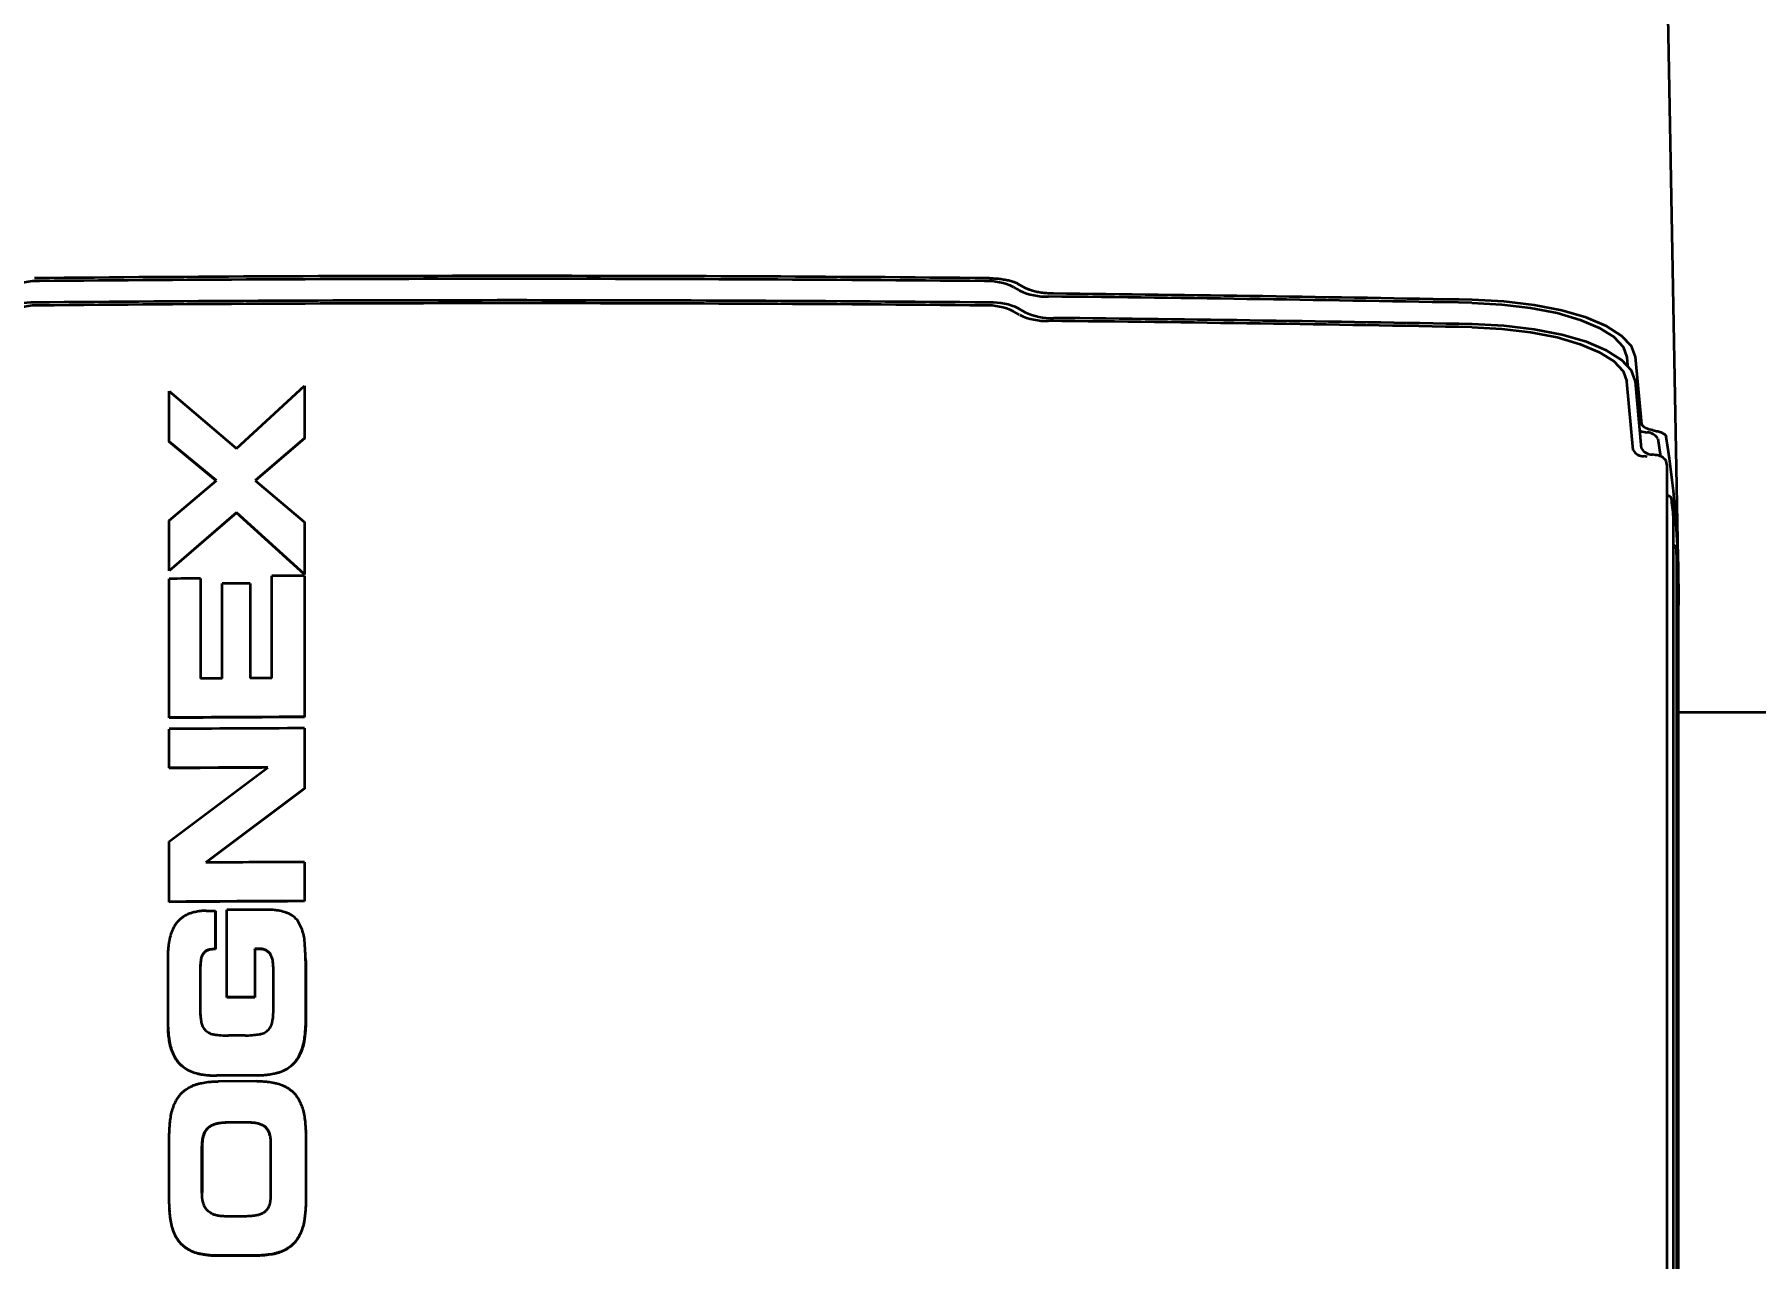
# Paper-space layout 'Blatt1' of a CAD drawing. Header units: millimetres. Extents: x 0 to 1189, y 0 to 841.
# Drawn here: x 228.73 to 236.69, y 643.7 to 649.37 of the extents above; entities that cross this region are included whole.
import ezdxf

# ---------------------------------------------------------------- set-up
doc = ezdxf.new("R2010")
doc.units = ezdxf.units.MM
doc.layers.add('BEMASSUNG', color=1, linetype='Continuous')
doc.styles.add('SLDTEXTSTYLE2', font='TXT', dxfattribs={"width": 0.75})
doc.dimstyles.new('SLDDIMSTYLE2', dxfattribs={"dimtxt": 3.5, "dimasz": 2.5, "dimexe": 0, "dimexo": 0.0625, "dimgap": 0.875, "dimtad": 1, "dimdec": 1, "dimlfac": 5, "dimrnd": 1e-09, "dimzin": 12, "dimdsep": 46, "dimtxsty": 'SLDTEXTSTYLE2', "dimsah": 1, "dimcen": 0.09, "dimadec": 0, "dimazin": 3, "dimtfac": 1, "dimtdec": 1, "dimtofl": 0, "dimtmove": 0, "dimatfit": 3, "dimfxl": 1, "dimfrac": 2, "dimtolj": 1, "dimtzin": 12, "dimarcsym": 0})

# ---------------------------------------------------------------- blocks, each defined once
blk = doc.blocks.new('_D_9')
at = {"layer": 'BEMASSUNG'}
for p, q in [((126.1364, 599.2324), (126.1364, 758.8324)), ((252.9364, 599.2324), (252.9364, 758.8324)), ((126.1364, 756.8324), (252.9364, 756.8324))]:
    blk.add_line(p, q, dxfattribs=at)
for points in [[(126.1364, 756.8324), (128.6364, 756.4824), (128.6364, 757.1824)], [(252.9364, 756.8324), (250.4364, 757.1824), (250.4364, 756.4824)]]:
    blk.add_solid(points, dxfattribs=at)
at = {"layer": 'BEMASSUNG', "insert": (185.6572, 761.3441), "char_height": 3.5, "attachment_point": 1, "style": 'SLDTEXTSTYLE2'}
blk.add_mtext('634', dxfattribs=at)

psp = doc.layouts.new('Blatt1')

# ---------------------------------------------------------------- linework, layer by layer
at = {"color": 7, "linetype": 'Continuous', "lineweight": 35}
for p, q in [((236.3356, 646.8605), (236.2858, 649.538)), ((233.2811, 648.2141), (233.3093, 648.1974)), ((233.2576, 648.2006), (233.2858, 648.1839)), ((233.2858, 648.0712), (233.2576, 648.0879)), ((233.2811, 648.1013), (233.3093, 648.0846)), ((236.096, 647.8762), (236.0996, 647.8373)), ((236.1658, 647.5664), (236.1359, 647.877)), ((229.6616, 647.4531), (229.9751, 647.7427)), ((229.9751, 647.7427), (229.9751, 647.5009)), ((229.9752, 647.7413), (229.9751, 647.7427)), ((229.9752, 647.7413), (229.9752, 647.4995)), ((236.1253, 647.4458), (236.096, 647.7635)), ((236.1646, 647.4539), (236.136, 647.7639)), ((229.3499, 647.719), (229.6616, 647.4531)), ((229.3499, 647.4861), (229.3499, 647.719)), ((229.9751, 647.5009), (229.748, 647.3059)), ((229.9752, 647.4995), (229.7488, 647.3052)), ((229.9752, 647.4995), (229.9751, 647.5009)), ((236.1753, 647.5301), (236.1901, 647.5271)), ((236.2157, 647.5379), (236.2289, 647.5353)), ((236.24, 647.4993), (236.2522, 647.4162)), ((229.5684, 647.3049), (229.3499, 647.4861)), ((229.35, 647.4848), (229.3499, 647.4861)), ((229.5676, 647.3042), (229.35, 647.4848)), ((236.1901, 647.4144), (236.1753, 647.4173)), ((236.2289, 647.4225), (236.2146, 647.4253)), ((236.2832, 647.3653), (236.2831, 647.3664)), ((236.2832, 641.7272), (236.2832, 647.3653)), ((229.3499, 647.1209), (229.5684, 647.3049)), ((229.748, 647.3059), (229.9751, 647.113)), ((229.6616, 647.1577), (229.3499, 646.888)), ((229.3499, 646.888), (229.3499, 647.1209)), ((229.6617, 647.1564), (229.35, 646.8867)), ((229.6616, 647.1577), (229.6617, 647.1564)), ((229.9751, 646.8711), (229.6616, 647.1577)), ((229.9752, 646.8698), (229.6617, 647.1564)), ((229.9751, 647.113), (229.9751, 646.8711)), ((229.9752, 647.1116), (229.9751, 647.113)), ((229.9752, 647.1116), (229.9752, 646.8698)), ((236.3121, 647.1368), (236.3121, 647.1375)), ((236.3121, 641.4986), (236.3121, 647.1368)), ((236.3279, 646.9422), (236.3279, 646.9427)), ((236.3279, 641.3041), (236.3279, 646.9422)), ((229.35, 646.8867), (229.3499, 646.888)), ((229.3499, 646.2081), (229.3499, 646.8508)), ((229.495, 646.8517), (229.495, 646.3892)), ((229.4951, 646.8504), (229.495, 646.8517)), ((229.4951, 646.8504), (229.4951, 646.3892)), ((229.8248, 646.391), (229.8248, 646.8641)), ((229.9752, 646.8698), (229.9751, 646.8711)), ((229.9751, 646.8647), (229.9751, 646.2114)), ((229.9752, 646.8634), (229.9751, 646.8647)), ((229.9752, 646.8634), (229.9752, 646.2101)), ((229.7247, 646.8287), (229.5951, 646.828)), ((229.5951, 646.3897), (229.5951, 646.828)), ((229.7247, 646.8287), (229.7247, 646.3905)), ((229.7247, 646.8273), (229.7247, 646.8287)), ((229.7247, 646.8273), (229.7247, 646.3905)), ((236.3358, 641.0946), (236.3358, 646.7327)), ((238.9364, 646.2324), (236.3358, 646.2324)), ((229.35, 646.2067), (229.3499, 646.2081)), ((229.3499, 645.9752), (229.3499, 646.1553)), ((229.9752, 646.2101), (229.9751, 646.2114)), ((229.9751, 646.1587), (229.9751, 645.8796)), ((229.9752, 646.1574), (229.9751, 646.1587)), ((229.9752, 646.1574), (229.9752, 645.8782)), ((229.3499, 645.6351), (229.8063, 645.9778)), ((229.3499, 645.9752), (229.35, 645.9738)), ((229.9751, 645.8796), (229.5187, 645.5372)), ((229.9752, 645.8782), (229.5206, 645.5372)), ((229.9752, 645.8782), (229.9751, 645.8796)), ((229.3499, 645.356), (229.3499, 645.6351)), ((229.9751, 645.5395), (229.9751, 645.3594)), ((229.9752, 645.5382), (229.9751, 645.5395)), ((229.9752, 645.5382), (229.9752, 645.358)), ((229.35, 645.3546), (229.3499, 645.356)), ((229.9752, 645.358), (229.9751, 645.3594)), ((229.5632, 645.1374), (229.5632, 645.3143)), ((229.5633, 645.313), (229.5632, 645.3143)), ((229.5633, 645.313), (229.5633, 645.136)), ((229.804, 645.3189), (229.6159, 645.3179)), ((229.6159, 644.9137), (229.6159, 645.3179)), ((229.5083, 645.1166), (229.5083, 645.1179)), ((229.5632, 645.1374), (229.5633, 645.136)), ((229.7635, 645.1385), (229.7454, 645.1384)), ((229.7454, 645.1384), (229.7454, 644.9144)), ((229.7455, 645.137), (229.7454, 645.1384)), ((229.7636, 645.1371), (229.7455, 645.137)), ((229.7455, 645.137), (229.7455, 644.9131)), ((229.343, 645.0964), (229.343, 644.809)), ((229.4933, 645.0461), (229.4933, 644.8503)), ((229.4933, 645.0447), (229.4933, 644.8489)), ((229.8318, 644.8521), (229.8318, 645.0447)), ((229.9809, 645.0938), (229.9809, 645.0952)), ((229.982, 644.8124), (229.982, 645.0291)), ((229.9821, 645.0278), (229.9821, 644.8111)), ((229.7454, 644.9144), (229.6159, 644.9137)), ((229.6159, 644.9124), (229.6159, 644.9137)), ((229.7455, 644.9131), (229.6159, 644.9124)), ((229.7455, 644.9131), (229.7454, 644.9144)), ((229.3441, 644.7708), (229.3442, 644.7694)), ((229.7558, 644.5512), (229.5693, 644.5502)), ((229.7558, 644.5258), (229.5761, 644.5248)), ((229.6266, 644.3356), (229.6908, 644.3361)), ((229.6909, 644.3348), (229.6267, 644.3342)), ((229.3499, 643.9756), (229.3499, 644.2645)), ((229.5014, 644.0115), (229.5014, 644.222)), ((229.8192, 644.2339), (229.8192, 644.0035)), ((229.9817, 644.2892), (229.9816, 644.2906)), ((229.982, 644.2679), (229.982, 643.979)), ((229.9821, 644.2665), (229.9821, 643.9776)), ((229.5015, 644.2207), (229.5015, 644.0101)), ((229.351, 643.9376), (229.3511, 643.9362)), ((229.6941, 643.8998), (229.6304, 643.8994)), ((229.7558, 643.7191), (229.5761, 643.7181))]:
    psp.add_line(p, q, dxfattribs=at)
at = {"color": 7, "linetype": 'Continuous', "lineweight": 35, "flags": 128}
for points in [[(235.3786, 648.1275), (235.5178, 648.1204), (235.6508, 648.1047), (235.773, 648.0808), (235.8802, 648.0496), (235.9687, 648.0122), (236.0356, 647.9698), (236.0785, 647.924), (236.096, 647.8762)], [(236.1359, 647.877), (236.1174, 647.9272), (236.0721, 647.9754), (236.0017, 648.02), (235.9084, 648.0593), (235.7956, 648.0921), (235.6671, 648.1172), (235.5272, 648.1337), (235.3808, 648.1412)], [(235.3786, 648.0148), (235.5178, 648.0077), (235.6508, 647.9919), (235.773, 647.968), (235.8802, 647.9368), (235.9687, 647.8994), (236.0356, 647.8571), (236.0785, 647.8112), (236.096, 647.7635)], [(236.136, 647.7639), (236.1176, 647.8142), (236.0724, 647.8624), (236.002, 647.907), (235.9088, 647.9464), (235.7959, 647.9792), (235.6673, 648.0044), (235.5273, 648.021), (235.3808, 648.0284)], [(236.1571, 647.5346), (236.1647, 647.5325), (236.1753, 647.5301)], [(236.2157, 647.5379), (236.1993, 647.5419), (236.1856, 647.547), (236.1752, 647.553), (236.1685, 647.5595), (236.1658, 647.5664)], [(229.495, 646.8517), (229.4768, 646.8516), (229.4587, 646.8515), (229.4406, 646.8514), (229.4224, 646.8513), (229.4043, 646.8512), (229.3862, 646.851), (229.368, 646.8509), (229.3499, 646.8508)], [(229.9751, 646.8647), (229.9563, 646.8647), (229.9375, 646.8646), (229.9188, 646.8645), (229.9, 646.8644), (229.8812, 646.8643), (229.8624, 646.8643), (229.8436, 646.8642), (229.8248, 646.8641)], [(229.5951, 646.3897), (229.5826, 646.3897), (229.5701, 646.3896), (229.5576, 646.3895), (229.5451, 646.3895), (229.5325, 646.3894), (229.52, 646.3893), (229.5075, 646.3892), (229.495, 646.3892)], [(229.8248, 646.391), (229.8123, 646.3909), (229.7998, 646.3908), (229.7873, 646.3908), (229.7748, 646.3907), (229.7622, 646.3906), (229.7497, 646.3906), (229.7372, 646.3905), (229.7247, 646.3905)], [(229.7558, 643.7177), (229.7334, 643.7176), (229.7109, 643.7175), (229.6885, 643.7174), (229.666, 643.7173), (229.6436, 643.7171), (229.6211, 643.717), (229.5987, 643.7169), (229.5762, 643.7168)]]:
    psp.add_lwpolyline(points, dxfattribs=at)
at = {"color": 7, "linetype": 'Continuous', "lineweight": 35}
for centre, radius, start, end in [((228.739, 647.9356), 0.2926, 87.97689, 115.04937), ((230.9364, 413.8694), 234.3825, 89.459612, 90.540388), ((230.9364, 414.2064), 234.0318, 89.464559, 90.535441), ((233.1337, 647.9356), 0.2926, 64.95163, 92.02236), ((228.7155, 647.8366), 0.2923, 87.97621, 115.06729), ((230.9364, 413.521), 234.6181, 89.460157, 90.539843), ((230.9364, 413.7595), 234.366, 89.465322, 90.534678), ((233.1572, 647.8366), 0.2923, 64.93327, 92.02372), ((233.4095, 648.4482), 0.2918, 244.92399, 271.94878), ((230.9472, 415.3571), 232.8127, 88.909355, 89.391567), ((230.9471, 415.2173), 232.9661, 88.909515, 89.386189), ((228.739, 647.8228), 0.2926, 87.97689, 115.04937), ((233.1337, 647.8228), 0.2926, 64.95163, 92.02236), ((233.4095, 648.3353), 0.2916, 244.9167, 271.95606), ((233.433, 648.3487), 0.2916, 244.91614, 271.9491), ((230.9472, 415.1081), 232.9625, 88.909508, 89.386185), ((230.9472, 415.2443), 232.8127, 88.909355, 89.391567), ((236.1899, 647.4682), 0.059, 31.89353, 89.80088), ((231.6175, 646.7726), 4.7189, 359.13875, 8.95984), ((236.1747, 647.4742), 0.0569, 209.90051, 270.61709), ((236.2139, 647.4822), 0.0569, 209.90181, 270.61579), ((236.2287, 647.3635), 0.059, 31.95036, 89.78148), ((231.7865, 646.6881), 4.5475, 8.57802, 8.93879), ((236.2776, 647.2089), 0.0285, 28.65068, 78.65322), ((231.561, 646.6528), 4.7757, 5.82458, 6.85117), ((236.3062, 646.9872), 0.0194, 19.49599, 72.37002), ((231.6465, 646.6606), 4.6899, 3.44778, 4.07187), ((236.3214, 646.7964), 0.0132, 10.48795, 60.423), ((231.6494, 646.6606), 4.687, 0.88172, 1.68955), ((230.9116, 416.3463), 229.8671, 90.233434, 90.389272), ((230.9777, 404.1432), 242.0177, 90.237346, 90.38536), ((230.9777, 404.2087), 242.0035, 90.23736, 90.385376), ((230.9219, 413.1828), 232.7976, 90.274564, 90.386895), ((231.0211, 397.1402), 248.8392, 90.279699, 90.384783), ((230.8944, 419.0693), 226.4721, 90.232586, 90.348055), ((230.9116, 415.4942), 229.8671, 90.233434, 90.389272), ((230.951, 407.429), 237.931, 90.235001, 90.38555), ((229.4682, 657.7777), 12.4638, 270.24264, 270.43675), ((229.8873, 602.8586), 41.8791, 90.25443, 90.36075), ((230.6063, 470.8216), 173.733, 90.28049, 90.342006)]:
    psp.add_arc(centre, radius, start, end, dxfattribs=at)
for points, knots in [([(233.1469, 648.2415), (233.1536, 648.2413), (233.1646, 648.2411), (233.1798, 648.24), (233.1926, 648.2388), (233.205, 648.2372), (233.217, 648.2352), (233.2285, 648.233), (233.2394, 648.2304), (233.2493, 648.2276), (233.2584, 648.2246), (233.2666, 648.2214), (233.2742, 648.218), (233.2788, 648.2154), (233.2811, 648.2141)], [0, 0, 0, 0, 0.144491, 0.238776, 0.332072, 0.422532, 0.51088, 0.595373, 0.676736, 0.753405, 0.820616, 0.884069, 0.944213, 1, 1, 1, 1]), ([(233.4429, 648.17), (233.4362, 648.1702), (233.4209, 648.1705), (233.3975, 648.1725), (233.3732, 648.176), (233.3543, 648.1801), (233.3379, 648.1849), (233.3239, 648.1897), (233.314, 648.1949), (233.3093, 648.1974)], [0, 0, 0, 0, 0.145109, 0.333369, 0.512698, 0.678951, 0.755773, 0.88516, 1, 1, 1, 1]), ([(236.2289, 647.5353), (236.2324, 647.5345), (236.2391, 647.5331), (236.2486, 647.5303), (236.257, 647.5272), (236.2642, 647.5237), (236.27, 647.5199), (236.2757, 647.5151), (236.2776, 647.5104), (236.2788, 647.5075)], [0, 0, 0, 0, 0.1796294, 0.3456211, 0.4962543, 0.6301697, 0.7467986, 0.8466777, 1, 1, 1, 1]), ([(229.4074, 645.2811), (229.4053, 645.2795), (229.3991, 645.2746), (229.3901, 645.2658), (229.3807, 645.2545), (229.3758, 645.2465), (229.3734, 645.2425)], [0, 0, 0, 0, 0.1527, 0.456826, 0.727552, 1, 1, 1, 1]), ([(229.4587, 645.3057), (229.4561, 645.305), (229.4483, 645.3028), (229.4357, 645.2979), (229.421, 645.2905), (229.412, 645.2842), (229.4074, 645.2811)], [0, 0, 0, 0, 0.140896, 0.422118, 0.710059, 1, 1, 1, 1]), ([(229.521, 645.3141), (229.5183, 645.314), (229.5102, 645.3139), (229.4968, 645.3129), (229.4786, 645.3105), (229.466, 645.3075), (229.4587, 645.3057)], [0, 0, 0, 0, 0.128246, 0.384793, 0.641234, 1, 1, 1, 1]), ([(229.8926, 645.3052), (229.89, 645.306), (229.8772, 645.3099), (229.8588, 645.3141), (229.8318, 645.3181), (229.8152, 645.3185), (229.804, 645.3189)], [0, 0, 0, 0, 0.089195, 0.44754, 0.626916, 1, 1, 1, 1]), ([(229.9502, 645.2586), (229.9488, 645.2608), (229.9421, 645.2721), (229.9254, 645.2897), (229.9053, 645.3008), (229.8939, 645.3047), (229.8926, 645.3052)], [0, 0, 0, 0, 0.102019, 0.519976, 0.946078, 1, 1, 1, 1]), ([(229.9768, 645.1701), (229.9766, 645.1726), (229.9754, 645.1852), (229.9714, 645.2067), (229.9627, 645.234), (229.9544, 645.2504), (229.9502, 645.2586)], [0, 0, 0, 0, 0.0815096, 0.4087847, 0.7014611, 1, 1, 1, 1]), ([(229.3734, 645.2425), (229.3722, 645.2402), (229.3661, 645.2289), (229.3562, 645.206), (229.3516, 645.1842), (229.3491, 645.1725)], [0, 0, 0, 0, 0.103743, 0.517662, 1, 1, 1, 1]), ([(229.3491, 645.1725), (229.3487, 645.17), (229.3468, 645.1575), (229.3448, 645.1398), (229.3433, 645.1169), (229.3431, 645.1041), (229.343, 645.0964)], [0, 0, 0, 0, 0.099688, 0.497655, 0.696435, 1, 1, 1, 1]), ([(229.5083, 645.1179), (229.5068, 645.1158), (229.5031, 645.1106), (229.4986, 645.1011), (229.4971, 645.0935), (229.4963, 645.0896)], [0, 0, 0, 0, 0.250173, 0.620141, 1, 1, 1, 1]), ([(229.5083, 645.1166), (229.5068, 645.1145), (229.5039, 645.1102), (229.5004, 645.1033), (229.4978, 645.0959), (229.4968, 645.0908), (229.4964, 645.0882)], [0, 0, 0, 0, 0.250016, 0.498022, 0.747847, 1, 1, 1, 1]), ([(229.5301, 645.1327), (229.5276, 645.1318), (229.5229, 645.1301), (229.5152, 645.1255), (229.511, 645.1209), (229.5083, 645.1179)], [0, 0, 0, 0, 0.301633, 0.554502, 1, 1, 1, 1]), ([(229.5302, 645.1313), (229.5276, 645.1304), (229.523, 645.1288), (229.5153, 645.1241), (229.511, 645.1195), (229.5083, 645.1166)], [0, 0, 0, 0, 0.301657, 0.554546, 1, 1, 1, 1]), ([(229.5632, 645.1374), (229.5605, 645.1373), (229.5536, 645.1371), (229.5425, 645.1358), (229.5342, 645.1337), (229.5301, 645.1327)], [0, 0, 0, 0, 0.241104, 0.61867, 1, 1, 1, 1]), ([(229.5633, 645.136), (229.5606, 645.136), (229.5537, 645.1358), (229.5425, 645.1344), (229.5343, 645.1323), (229.5302, 645.1313)], [0, 0, 0, 0, 0.241104, 0.618582, 1, 1, 1, 1]), ([(229.786, 645.1359), (229.7834, 645.1365), (229.7784, 645.1375), (229.7708, 645.1383), (229.766, 645.1384), (229.7635, 645.1385)], [0, 0, 0, 0, 0.355646, 0.676651, 1, 1, 1, 1]), ([(229.7861, 645.1345), (229.7834, 645.1351), (229.7784, 645.1361), (229.7709, 645.137), (229.766, 645.1371), (229.7636, 645.1371)], [0, 0, 0, 0, 0.355639, 0.676638, 1, 1, 1, 1]), ([(229.8204, 645.1093), (229.8191, 645.1115), (229.8152, 645.1184), (229.8053, 645.1281), (229.7941, 645.1337), (229.7873, 645.1356), (229.786, 645.1359)], [0, 0, 0, 0, 0.172644, 0.526194, 0.911885, 1, 1, 1, 1]), ([(229.8204, 645.1079), (229.8192, 645.1102), (229.8153, 645.117), (229.8053, 645.1267), (229.7941, 645.1323), (229.7873, 645.1342), (229.7861, 645.1345)], [0, 0, 0, 0, 0.172676, 0.526104, 0.911868, 1, 1, 1, 1]), ([(229.8297, 645.0784), (229.8294, 645.0809), (229.8284, 645.0874), (229.8255, 645.0979), (229.8221, 645.1055), (229.8204, 645.1093)], [0, 0, 0, 0, 0.234218, 0.613437, 1, 1, 1, 1]), ([(229.8298, 645.077), (229.8294, 645.0795), (229.8284, 645.0861), (229.8256, 645.0966), (229.8222, 645.1041), (229.8204, 645.1079)], [0, 0, 0, 0, 0.234498, 0.613608, 1, 1, 1, 1]), ([(229.982, 645.0291), (229.982, 645.0316), (229.982, 645.0443), (229.9817, 645.0656), (229.981, 645.0928), (229.98, 645.1186), (229.9786, 645.1444), (229.9774, 645.1615), (229.9768, 645.1701)], [0, 0, 0, 0, 0.05382, 0.269117, 0.451765, 0.634413, 0.817174, 1, 1, 1, 1]), ([(229.4963, 645.0896), (229.496, 645.0871), (229.495, 645.0795), (229.4936, 645.065), (229.4934, 645.053), (229.4933, 645.0461)], [0, 0, 0, 0, 0.174337, 0.522992, 1, 1, 1, 1]), ([(229.4964, 645.0882), (229.496, 645.0857), (229.495, 645.0782), (229.4937, 645.0637), (229.4935, 645.0517), (229.4933, 645.0447)], [0, 0, 0, 0, 0.174376, 0.522861, 1, 1, 1, 1]), ([(229.8318, 645.0447), (229.8317, 645.0472), (229.8317, 645.0541), (229.8311, 645.0654), (229.8302, 645.074), (229.8297, 645.0784)], [0, 0, 0, 0, 0.224992, 0.612204, 1, 1, 1, 1]), ([(229.8314, 645.0573), (229.8313, 645.0595), (229.831, 645.0661), (229.8303, 645.0727), (229.8298, 645.077)], [0, 0, 0, 0, 0.336436, 1, 1, 1, 1]), ([(229.9809, 645.0938), (229.981, 645.089), (229.9815, 645.0756), (229.982, 645.0535), (229.982, 645.0364), (229.9821, 645.0278)], [0, 0, 0, 0, 0.219494, 0.609783, 1, 1, 1, 1]), ([(229.343, 644.809), (229.343, 644.8064), (229.343, 644.7989), (229.3434, 644.7862), (229.344, 644.7714), (229.345, 644.7571), (229.3463, 644.7431), (229.3478, 644.7292), (229.349, 644.72), (229.3497, 644.7153)], [0, 0, 0, 0, 0.080816, 0.242361, 0.404036, 0.55294, 0.701838, 0.850793, 1, 1, 1, 1]), ([(229.4933, 644.8503), (229.4933, 644.8477), (229.4933, 644.8402), (229.494, 644.8273), (229.4956, 644.8118), (229.4973, 644.8015), (229.4981, 644.7963)], [0, 0, 0, 0, 0.139892, 0.419573, 0.70939, 1, 1, 1, 1]), ([(229.4933, 644.8489), (229.4933, 644.8464), (229.4934, 644.8414), (229.4937, 644.8363), (229.4938, 644.8339)], [0, 0, 0, 0, 0.504452, 1, 1, 1, 1]), ([(229.4981, 644.7963), (229.4987, 644.7938), (229.5009, 644.784), (229.5092, 644.7679), (229.5264, 644.752), (229.5436, 644.7441), (229.5543, 644.7421), (229.5571, 644.7416)], [0, 0, 0, 0, 0.088946, 0.352257, 0.617717, 0.899428, 1, 1, 1, 1]), ([(229.7679, 644.7427), (229.7705, 644.7432), (229.7809, 644.7452), (229.7978, 644.7528), (229.8151, 644.7688), (229.8239, 644.7852), (229.8263, 644.7954), (229.8269, 644.7981)], [0, 0, 0, 0, 0.0940036, 0.3678908, 0.6338739, 0.9051246, 1, 1, 1, 1]), ([(229.8269, 644.7981), (229.8273, 644.8006), (229.8286, 644.8081), (229.8302, 644.8208), (229.8315, 644.8364), (229.8317, 644.8469), (229.8318, 644.8521)], [0, 0, 0, 0, 0.140145, 0.420224, 0.709847, 1, 1, 1, 1]), ([(229.9753, 644.7187), (229.9757, 644.7212), (229.9774, 644.7338), (229.9797, 644.7557), (229.9817, 644.7844), (229.9819, 644.8031), (229.982, 644.8124)], [0, 0, 0, 0, 0.080866, 0.404359, 0.702004, 1, 1, 1, 1]), ([(229.9821, 644.8111), (229.9821, 644.8085), (229.982, 644.7959), (229.9812, 644.7739), (229.979, 644.7452), (229.9766, 644.7266), (229.9754, 644.7174)], [0, 0, 0, 0, 0.080759, 0.403856, 0.701562, 1, 1, 1, 1]), ([(229.3498, 644.714), (229.3494, 644.7165), (229.3484, 644.724), (229.3469, 644.7366), (229.3455, 644.7513), (229.3446, 644.7622), (229.3443, 644.7682), (229.3442, 644.7694)], [0, 0, 0, 0, 0.136136, 0.408446, 0.680947, 0.931718, 1, 1, 1, 1]), ([(229.3497, 644.7153), (229.3501, 644.7128), (229.352, 644.7003), (229.3564, 644.683), (229.365, 644.6581), (229.3724, 644.6438), (229.3775, 644.6339)], [0, 0, 0, 0, 0.0878676, 0.4404803, 0.617014, 1, 1, 1, 1]), ([(229.3775, 644.6326), (229.3763, 644.6348), (229.3702, 644.646), (229.363, 644.6624), (229.3547, 644.6873), (229.3518, 644.7032), (229.3498, 644.714)], [0, 0, 0, 0, 0.08873, 0.443248, 0.619636, 1, 1, 1, 1]), ([(229.5571, 644.7416), (229.5598, 644.7412), (229.5731, 644.7393), (229.5953, 644.7372), (229.6149, 644.737), (229.6236, 644.7369)], [0, 0, 0, 0, 0.120835, 0.604863, 1, 1, 1, 1]), ([(229.7014, 644.7373), (229.704, 644.7373), (229.7174, 644.7375), (229.7396, 644.7388), (229.759, 644.7415), (229.7679, 644.7427)], [0, 0, 0, 0, 0.119781, 0.599235, 1, 1, 1, 1]), ([(229.9476, 644.637), (229.9488, 644.6393), (229.9549, 644.6505), (229.9621, 644.667), (229.9704, 644.692), (229.9733, 644.7079), (229.9753, 644.7187)], [0, 0, 0, 0, 0.088917, 0.443644, 0.619964, 1, 1, 1, 1]), ([(229.9754, 644.7174), (229.975, 644.7148), (229.973, 644.7023), (229.9687, 644.6849), (229.96, 644.66), (229.9527, 644.6455), (229.9476, 644.6356)], [0, 0, 0, 0, 0.087716, 0.440009, 0.616625, 1, 1, 1, 1]), ([(229.3775, 644.6339), (229.3788, 644.6317), (229.3827, 644.6251), (229.3897, 644.6155), (229.3987, 644.6053), (229.405, 644.5997), (229.4081, 644.5969)], [0, 0, 0, 0, 0.159475, 0.48017, 0.738216, 1, 1, 1, 1]), ([(229.4082, 644.5956), (229.4062, 644.5973), (229.4003, 644.6024), (229.3922, 644.6112), (229.384, 644.6219), (229.3797, 644.629), (229.3775, 644.6326)], [0, 0, 0, 0, 0.162233, 0.485307, 0.742252, 1, 1, 1, 1]), ([(229.9169, 644.5997), (229.9189, 644.6014), (229.9247, 644.6067), (229.9329, 644.6155), (229.9411, 644.6263), (229.9454, 644.6334), (229.9476, 644.637)], [0, 0, 0, 0, 0.1623022, 0.4852395, 0.7424222, 1, 1, 1, 1]), ([(229.9476, 644.6356), (229.9463, 644.6334), (229.9424, 644.6267), (229.9353, 644.6171), (229.9263, 644.6068), (229.9201, 644.6012), (229.917, 644.5983)], [0, 0, 0, 0, 0.159381, 0.480086, 0.73826, 1, 1, 1, 1]), ([(229.4081, 644.5969), (229.4101, 644.5953), (229.4203, 644.5869), (229.4362, 644.577), (229.4596, 644.5664), (229.4742, 644.5626), (229.4837, 644.5601)], [0, 0, 0, 0, 0.09243, 0.466651, 0.654662, 1, 1, 1, 1]), ([(229.4838, 644.5588), (229.4812, 644.5594), (229.4683, 644.5623), (229.4486, 644.5694), (229.426, 644.5816), (229.4141, 644.5909), (229.4082, 644.5956)], [0, 0, 0, 0, 0.093773, 0.468739, 0.732954, 1, 1, 1, 1]), ([(229.4837, 644.5601), (229.4863, 644.5596), (229.4995, 644.557), (229.5182, 644.5543), (229.5441, 644.5519), (229.5594, 644.5517), (229.5692, 644.5515)], [0, 0, 0, 0, 0.093472, 0.468213, 0.655721, 1, 1, 1, 1]), ([(229.5693, 644.5502), (229.5666, 644.5502), (229.5533, 644.5502), (229.5323, 644.5514), (229.5064, 644.5544), (229.4913, 644.5573), (229.4838, 644.5588)], [0, 0, 0, 0, 0.092908, 0.464619, 0.732051, 1, 1, 1, 1]), ([(229.7558, 644.5525), (229.7585, 644.5526), (229.7719, 644.5528), (229.7908, 644.554), (229.8166, 644.5572), (229.8316, 644.5602), (229.8413, 644.5621)], [0, 0, 0, 0, 0.093744, 0.469001, 0.656418, 1, 1, 1, 1]), ([(229.8413, 644.5607), (229.8387, 644.5602), (229.8257, 644.5574), (229.8049, 644.5541), (229.7789, 644.5517), (229.7635, 644.5513), (229.7558, 644.5512)], [0, 0, 0, 0, 0.092642, 0.463887, 0.731438, 1, 1, 1, 1]), ([(229.8413, 644.5621), (229.8439, 644.5627), (229.857, 644.5658), (229.8747, 644.5724), (229.8975, 644.5845), (229.9093, 644.5937), (229.9169, 644.5997)], [0, 0, 0, 0, 0.094591, 0.472998, 0.660444, 1, 1, 1, 1]), ([(229.917, 644.5983), (229.915, 644.5967), (229.9049, 644.5882), (229.8873, 644.5771), (229.8636, 644.5665), (229.8488, 644.5627), (229.8413, 644.5607)], [0, 0, 0, 0, 0.091619, 0.462378, 0.728009, 1, 1, 1, 1]), ([(229.3844, 644.44), (229.3857, 644.4422), (229.3896, 644.4489), (229.3967, 644.4586), (229.4056, 644.4689), (229.4119, 644.4745), (229.415, 644.4774)], [0, 0, 0, 0, 0.159211, 0.479974, 0.7382, 1, 1, 1, 1]), ([(229.415, 644.4774), (229.417, 644.4791), (229.4272, 644.4876), (229.443, 644.4977), (229.462, 644.5064), (229.4763, 644.5116), (229.4858, 644.514), (229.4906, 644.5151)], [0, 0, 0, 0, 0.092548, 0.467095, 0.654986, 0.826654, 1, 1, 1, 1]), ([(229.4906, 644.5151), (229.4933, 644.5157), (229.5064, 644.5185), (229.5251, 644.5215), (229.551, 644.5241), (229.5663, 644.5245), (229.5761, 644.5248)], [0, 0, 0, 0, 0.093599, 0.468541, 0.656018, 1, 1, 1, 1]), ([(229.7558, 644.5258), (229.7585, 644.5258), (229.7719, 644.5257), (229.7908, 644.5246), (229.8117, 644.5222), (229.8268, 644.5199), (229.8365, 644.518), (229.8413, 644.517)], [0, 0, 0, 0, 0.093819, 0.469214, 0.656594, 0.828273, 1, 1, 1, 1]), ([(229.8413, 644.517), (229.8439, 644.5164), (229.857, 644.5135), (229.8747, 644.5071), (229.8931, 644.4973), (229.9057, 644.4892), (229.9132, 644.4831), (229.9169, 644.4801)], [0, 0, 0, 0, 0.094625, 0.4732, 0.660514, 0.83004, 1, 1, 1, 1]), ([(229.9169, 644.4801), (229.9189, 644.4784), (229.9247, 644.4732), (229.9329, 644.4644), (229.9411, 644.4537), (229.9454, 644.4466), (229.9476, 644.4431)], [0, 0, 0, 0, 0.162235, 0.485384, 0.742303, 1, 1, 1, 1]), ([(229.3566, 644.3582), (229.357, 644.3607), (229.3589, 644.3733), (229.3633, 644.3907), (229.3702, 644.4103), (229.3765, 644.4253), (229.3818, 644.4351), (229.3844, 644.44)], [0, 0, 0, 0, 0.087625, 0.439838, 0.616422, 0.807421, 1, 1, 1, 1]), ([(229.9476, 644.4431), (229.9488, 644.4408), (229.9549, 644.4296), (229.9621, 644.4132), (229.9686, 644.3934), (229.9726, 644.3778), (229.9744, 644.367), (229.9753, 644.3616)], [0, 0, 0, 0, 0.088765, 0.443251, 0.619567, 0.809468, 1, 1, 1, 1]), ([(229.3499, 644.2645), (229.3499, 644.267), (229.35, 644.2797), (229.3508, 644.3017), (229.3527, 644.3257), (229.3547, 644.3443), (229.356, 644.3536), (229.3566, 644.3582)], [0, 0, 0, 0, 0.080737, 0.403874, 0.701626, 0.850687, 1, 1, 1, 1]), ([(229.515, 644.2909), (229.5163, 644.2931), (229.5194, 644.2987), (229.5257, 644.3066), (229.535, 644.3151), (229.5428, 644.3194), (229.5472, 644.3219)], [0, 0, 0, 0, 0.170527, 0.41771, 0.665596, 1, 1, 1, 1]), ([(229.5473, 644.3205), (229.5449, 644.3193), (229.5391, 644.3162), (229.5278, 644.3079), (229.5197, 644.2981), (229.5156, 644.2905), (229.5151, 644.2895)], [0, 0, 0, 0, 0.176275, 0.431548, 0.926559, 1, 1, 1, 1]), ([(229.5472, 644.3219), (229.5496, 644.323), (229.5568, 644.3262), (229.5694, 644.3303), (229.5798, 644.332), (229.585, 644.3329)], [0, 0, 0, 0, 0.2028446, 0.5971837, 1, 1, 1, 1]), ([(229.5851, 644.3315), (229.5824, 644.3311), (229.5746, 644.33), (229.5618, 644.3267), (229.5521, 644.3226), (229.5473, 644.3205)], [0, 0, 0, 0, 0.20439, 0.599514, 1, 1, 1, 1]), ([(229.585, 644.3329), (229.5877, 644.3332), (229.5959, 644.3341), (229.6097, 644.3352), (229.621, 644.3355), (229.6266, 644.3356)], [0, 0, 0, 0, 0.191749, 0.595372, 1, 1, 1, 1]), ([(229.6267, 644.3342), (229.624, 644.3342), (229.6157, 644.3341), (229.6018, 644.3333), (229.5907, 644.3321), (229.5851, 644.3315)], [0, 0, 0, 0, 0.1917975, 0.5954625, 1, 1, 1, 1]), ([(229.6908, 644.3361), (229.6935, 644.3362), (229.7015, 644.3362), (229.7144, 644.3359), (229.7295, 644.3351), (229.7393, 644.3342), (229.7442, 644.3337)], [0, 0, 0, 0, 0.149694, 0.44905, 0.724415, 1, 1, 1, 1]), ([(229.7443, 644.3324), (229.7416, 644.3326), (229.7336, 644.3334), (229.7208, 644.3342), (229.7056, 644.3348), (229.6958, 644.3348), (229.6909, 644.3348)], [0, 0, 0, 0, 0.149561, 0.448817, 0.724244, 1, 1, 1, 1]), ([(229.7442, 644.3337), (229.7469, 644.3334), (229.755, 644.3323), (229.7686, 644.3289), (229.7788, 644.3241), (229.7839, 644.3217)], [0, 0, 0, 0, 0.19343, 0.592698, 1, 1, 1, 1]), ([(229.7839, 644.3203), (229.7816, 644.3215), (229.7742, 644.3251), (229.7611, 644.3298), (229.7499, 644.3315), (229.7443, 644.3324)], [0, 0, 0, 0, 0.191141, 0.589011, 1, 1, 1, 1]), ([(229.7839, 644.3217), (229.7862, 644.3203), (229.7907, 644.3177), (229.7966, 644.3125), (229.7999, 644.3085), (229.8015, 644.3065)], [0, 0, 0, 0, 0.338324, 0.667243, 1, 1, 1, 1]), ([(229.8016, 644.3051), (229.7999, 644.3071), (229.7967, 644.3111), (229.7907, 644.3163), (229.7862, 644.3189), (229.7839, 644.3203)], [0, 0, 0, 0, 0.332136, 0.661068, 1, 1, 1, 1]), ([(229.8015, 644.3065), (229.803, 644.3044), (229.8071, 644.2984), (229.8125, 644.2873), (229.8147, 644.278), (229.8158, 644.2733)], [0, 0, 0, 0, 0.212053, 0.601457, 1, 1, 1, 1]), ([(229.8158, 644.2719), (229.8153, 644.2744), (229.8138, 644.2815), (229.8095, 644.293), (229.8043, 644.301), (229.8016, 644.3051)], [0, 0, 0, 0, 0.209235, 0.597216, 1, 1, 1, 1]), ([(229.9753, 644.3616), (229.9757, 644.3591), (229.9767, 644.3516), (229.9782, 644.339), (229.9797, 644.3243), (229.9807, 644.3099), (229.9815, 644.2959), (229.9819, 644.2819), (229.982, 644.2726), (229.982, 644.2679)], [0, 0, 0, 0, 0.080787, 0.242521, 0.404113, 0.553062, 0.701941, 0.850942, 1, 1, 1, 1]), ([(229.5014, 644.222), (229.5014, 644.2246), (229.5015, 644.2316), (229.5022, 644.2431), (229.5034, 644.252), (229.504, 644.2565)], [0, 0, 0, 0, 0.219825, 0.609093, 1, 1, 1, 1]), ([(229.504, 644.2551), (229.5037, 644.2526), (229.5027, 644.2456), (229.5017, 644.2342), (229.5016, 644.2252), (229.5015, 644.2207)], [0, 0, 0, 0, 0.2202821, 0.6095822, 1, 1, 1, 1]), ([(229.504, 644.2565), (229.5044, 644.259), (229.5056, 644.2661), (229.509, 644.2778), (229.513, 644.2865), (229.515, 644.2909)], [0, 0, 0, 0, 0.209849, 0.601092, 1, 1, 1, 1]), ([(229.5151, 644.2895), (229.514, 644.2872), (229.5108, 644.2806), (229.5067, 644.2692), (229.5049, 644.2598), (229.504, 644.2551)], [0, 0, 0, 0, 0.212008, 0.603943, 1, 1, 1, 1]), ([(229.8158, 644.2733), (229.8162, 644.2708), (229.8174, 644.263), (229.8188, 644.2499), (229.8191, 644.2392), (229.8192, 644.2339)], [0, 0, 0, 0, 0.192136, 0.59507, 1, 1, 1, 1]), ([(229.9816, 644.2892), (229.9817, 644.2863), (229.982, 644.2788), (229.982, 644.2712), (229.9821, 644.2665)], [0, 0, 0, 0, 0.382986, 1, 1, 1, 1]), ([(229.504, 643.977), (229.5036, 643.9796), (229.5026, 643.9865), (229.5017, 643.998), (229.5015, 644.007), (229.5014, 644.0115)], [0, 0, 0, 0, 0.2197702, 0.6093134, 1, 1, 1, 1]), ([(229.8192, 644.0035), (229.8192, 644.0009), (229.8191, 643.9931), (229.8182, 643.9798), (229.8166, 643.9692), (229.8158, 643.9639)], [0, 0, 0, 0, 0.190988, 0.594531, 1, 1, 1, 1]), ([(229.3566, 643.8819), (229.3562, 643.8845), (229.3552, 643.892), (229.3537, 643.9045), (229.3523, 643.9193), (229.3512, 643.9336), (229.3505, 643.9476), (229.35, 643.9616), (229.3499, 643.9709), (229.3499, 643.9756)], [0, 0, 0, 0, 0.080801, 0.242426, 0.404038, 0.552881, 0.701777, 0.850796, 1, 1, 1, 1]), ([(229.3567, 643.8806), (229.3563, 643.8831), (229.3553, 643.8906), (229.3538, 643.9032), (229.3524, 643.9179), (229.3515, 643.9289), (229.3512, 643.9349), (229.3511, 643.9362)], [0, 0, 0, 0, 0.1357224, 0.4072196, 0.6789075, 0.9289338, 1, 1, 1, 1]), ([(229.515, 643.9428), (229.5139, 643.9451), (229.5107, 643.9516), (229.5067, 643.963), (229.5049, 643.9724), (229.504, 643.977)], [0, 0, 0, 0, 0.21197, 0.603853, 1, 1, 1, 1]), ([(229.5472, 643.9122), (229.5448, 643.9134), (229.5391, 643.9163), (229.5309, 643.9223), (229.522, 643.9311), (229.5176, 643.9385), (229.515, 643.9428)], [0, 0, 0, 0, 0.176121, 0.42754, 0.67425, 1, 1, 1, 1]), ([(229.585, 643.9016), (229.5823, 643.9019), (229.5745, 643.903), (229.5617, 643.9061), (229.5521, 643.9102), (229.5472, 643.9122)], [0, 0, 0, 0, 0.204641, 0.59985, 1, 1, 1, 1]), ([(229.7442, 643.9027), (229.7415, 643.9025), (229.7336, 643.9016), (229.7213, 643.9007), (229.7072, 643.9), (229.6984, 643.8998), (229.6941, 643.8998)], [0, 0, 0, 0, 0.159212, 0.477694, 0.73873, 1, 1, 1, 1]), ([(229.7839, 643.9152), (229.7815, 643.914), (229.7742, 643.9102), (229.761, 643.9055), (229.7499, 643.9036), (229.7442, 643.9027)], [0, 0, 0, 0, 0.191356, 0.589365, 1, 1, 1, 1]), ([(229.8015, 643.9305), (229.7999, 643.9285), (229.7966, 643.9245), (229.7906, 643.9193), (229.7862, 643.9166), (229.7839, 643.9152)], [0, 0, 0, 0, 0.332574, 0.661335, 1, 1, 1, 1]), ([(229.8158, 643.9639), (229.8153, 643.9614), (229.8138, 643.9543), (229.8095, 643.9428), (229.8042, 643.9347), (229.8015, 643.9305)], [0, 0, 0, 0, 0.2087682, 0.5966429, 1, 1, 1, 1]), ([(229.982, 643.979), (229.982, 643.9765), (229.982, 643.9638), (229.9812, 643.9418), (229.9793, 643.9178), (229.9772, 643.8992), (229.976, 643.8899), (229.9753, 643.8853)], [0, 0, 0, 0, 0.0807572, 0.40385, 0.7015504, 0.8507793, 1, 1, 1, 1]), ([(229.9821, 643.9776), (229.9821, 643.9751), (229.982, 643.9625), (229.9812, 643.9405), (229.979, 643.9117), (229.9766, 643.8932), (229.9754, 643.8839)], [0, 0, 0, 0, 0.080759, 0.403856, 0.701562, 1, 1, 1, 1]), ([(229.3844, 643.8005), (229.3831, 643.8028), (229.377, 643.814), (229.3698, 643.8304), (229.3633, 643.8501), (229.3593, 643.8657), (229.3575, 643.8765), (229.3566, 643.8819)], [0, 0, 0, 0, 0.08882, 0.443084, 0.61953, 0.809457, 1, 1, 1, 1]), ([(229.3844, 643.7992), (229.3832, 643.8014), (229.3771, 643.8126), (229.3699, 643.829), (229.3616, 643.854), (229.3587, 643.8698), (229.3567, 643.8806)], [0, 0, 0, 0, 0.088841, 0.443317, 0.619674, 1, 1, 1, 1]), ([(229.6304, 643.8994), (229.6277, 643.8994), (229.6197, 643.8993), (229.6046, 643.8998), (229.5921, 643.9009), (229.585, 643.9016)], [0, 0, 0, 0, 0.17589, 0.527685, 1, 1, 1, 1]), ([(229.9753, 643.8853), (229.975, 643.8828), (229.973, 643.8702), (229.9687, 643.8528), (229.9617, 643.8332), (229.9554, 643.8183), (229.9502, 643.8085), (229.9476, 643.8036)], [0, 0, 0, 0, 0.087696, 0.439905, 0.616491, 0.807506, 1, 1, 1, 1]), ([(229.9754, 643.8839), (229.975, 643.8814), (229.973, 643.8688), (229.9687, 643.8515), (229.96, 643.8266), (229.9527, 643.8121), (229.9476, 643.8022)], [0, 0, 0, 0, 0.087716, 0.440009, 0.616625, 1, 1, 1, 1]), ([(229.415, 643.7635), (229.413, 643.7653), (229.4072, 643.7704), (229.399, 643.7792), (229.3908, 643.7899), (229.3865, 643.797), (229.3844, 643.8005)], [0, 0, 0, 0, 0.162257, 0.485198, 0.742181, 1, 1, 1, 1]), ([(229.4151, 643.7622), (229.4131, 643.7639), (229.4073, 643.7691), (229.3991, 643.7778), (229.3909, 643.7885), (229.3866, 643.7956), (229.3844, 643.7992)], [0, 0, 0, 0, 0.162261, 0.48539, 0.7424167, 1, 1, 1, 1]), ([(229.4906, 643.7268), (229.488, 643.7274), (229.475, 643.7303), (229.4572, 643.7367), (229.4388, 643.7464), (229.4262, 643.7545), (229.4187, 643.7605), (229.415, 643.7635)], [0, 0, 0, 0, 0.094697, 0.473257, 0.660582, 0.830083, 1, 1, 1, 1]), ([(229.4907, 643.7254), (229.4881, 643.726), (229.4752, 643.7289), (229.4555, 643.736), (229.4329, 643.7482), (229.421, 643.7575), (229.4151, 643.7622)], [0, 0, 0, 0, 0.0938, 0.468707, 0.733001, 1, 1, 1, 1]), ([(229.9169, 643.7663), (229.9149, 643.7646), (229.9047, 643.7561), (229.8889, 643.746), (229.8699, 643.7373), (229.8556, 643.7322), (229.8461, 643.7298), (229.8413, 643.7287)], [0, 0, 0, 0, 0.092518, 0.466926, 0.654909, 0.826546, 1, 1, 1, 1]), ([(229.917, 643.7649), (229.915, 643.7632), (229.9049, 643.7548), (229.8873, 643.7436), (229.8636, 643.7331), (229.8488, 643.7292), (229.8413, 643.7273)], [0, 0, 0, 0, 0.091619, 0.462378, 0.728009, 1, 1, 1, 1]), ([(229.9476, 643.8036), (229.9463, 643.8014), (229.9423, 643.7947), (229.9353, 643.785), (229.9263, 643.7748), (229.9201, 643.7691), (229.9169, 643.7663)], [0, 0, 0, 0, 0.15938, 0.480084, 0.738216, 1, 1, 1, 1]), ([(229.9476, 643.8022), (229.9463, 643.8), (229.9424, 643.7933), (229.9353, 643.7836), (229.9263, 643.7734), (229.9201, 643.7677), (229.917, 643.7649)], [0, 0, 0, 0, 0.159381, 0.480086, 0.73826, 1, 1, 1, 1]), ([(229.5761, 643.7181), (229.5735, 643.7181), (229.56, 643.7181), (229.5411, 643.7192), (229.5202, 643.7216), (229.5051, 643.7239), (229.4955, 643.7258), (229.4906, 643.7268)], [0, 0, 0, 0, 0.093833, 0.4692363, 0.6566132, 0.8282983, 1, 1, 1, 1]), ([(229.5762, 643.7168), (229.5736, 643.7168), (229.5602, 643.7168), (229.5392, 643.718), (229.5133, 643.721), (229.4983, 643.7239), (229.4907, 643.7254)], [0, 0, 0, 0, 0.092908, 0.464665, 0.732049, 1, 1, 1, 1]), ([(229.8413, 643.7287), (229.8387, 643.7281), (229.8255, 643.7253), (229.8068, 643.7224), (229.7809, 643.7198), (229.7657, 643.7194), (229.7558, 643.7191)], [0, 0, 0, 0, 0.0935528, 0.4685062, 0.6559565, 1, 1, 1, 1]), ([(229.8413, 643.7273), (229.8387, 643.7267), (229.8257, 643.7239), (229.8049, 643.7207), (229.7789, 643.7183), (229.7635, 643.7179), (229.7558, 643.7177)], [0, 0, 0, 0, 0.092642, 0.463887, 0.731438, 1, 1, 1, 1])]:
    psp.add_open_spline(points, degree=3, knots=knots, dxfattribs=at)

# ---------------------------------------------------------------- dimensions: what is measured, and where the dimension line sits
at = {"layer": 'BEMASSUNG'}
dim = psp.add_linear_dim(base=(252.9364, 756.8324), p1=(126.1364, 599.2324), p2=(252.9364, 599.2324), dimstyle='SLDDIMSTYLE2', dxfattribs=at)
dim.commit()
dim.dimension.update_dxf_attribs({"geometry": '_D_9', "text_midpoint": (189.5364, 756.8324), "dimtype": 160})

doc.saveas('drawing.dxf')
